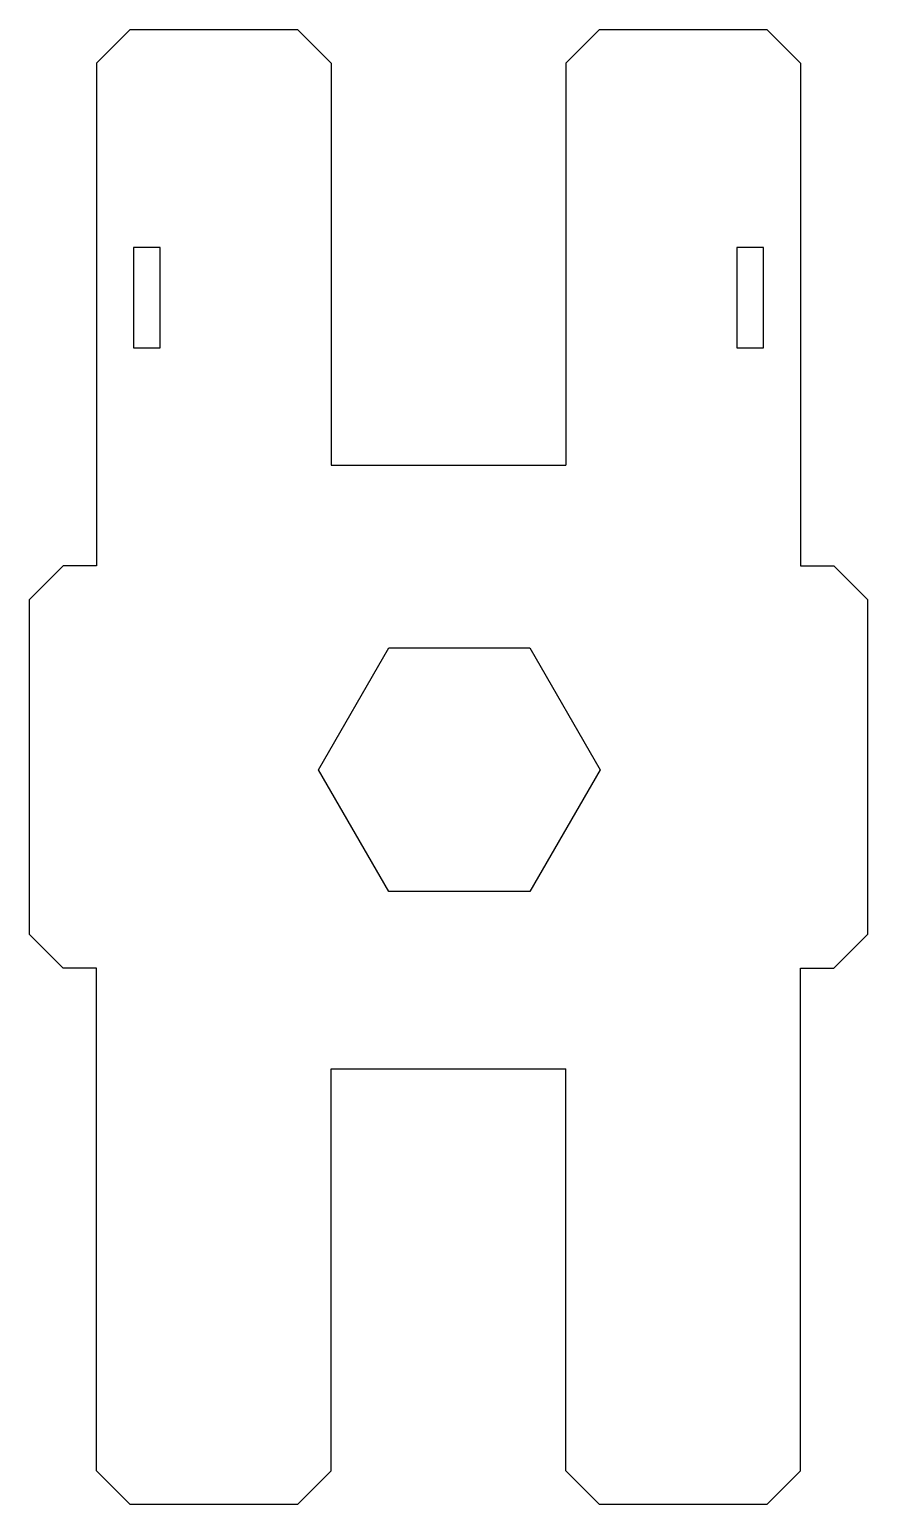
# Model space of a CAD drawing. Header units: millimetres. Extents: x -125 to 0, y -220 to 0.
import ezdxf

# ---------------------------------------------------------------- set-up
doc = ezdxf.new("R2010")
doc.units = ezdxf.units.MM

msp = doc.modelspace()

# ---------------------------------------------------------------- linework, layer by layer
at = {"color": 7, "linetype": 'Continuous', "lineweight": 25}
for p, q in [((-115, -5), (-110, 0)), ((-110, 0), (-85, 0)), ((-85, 0), (-80, -5)), ((-45, -5), (-40, 0)), ((-40, 0), (-15, 0)), ((-15, 0), (-10, -5)), ((-115, -5), (-115, -80)), ((-80, -5), (-80, -65)), ((-45, -5), (-45, -65)), ((-10, -5), (-10, -80)), ((-105.5, -32.5), (-109.5, -32.5)), ((-109.5, -32.5), (-109.5, -47.5)), ((-105.5, -47.5), (-105.5, -32.5)), ((-15.5, -32.5), (-19.5, -32.5)), ((-19.5, -32.5), (-19.5, -47.5)), ((-15.5, -47.5), (-15.5, -32.5)), ((-109.5, -47.5), (-105.5, -47.5)), ((-19.5, -47.5), (-15.5, -47.5)), ((-80, -65), (-45, -65)), ((-125, -85), (-120, -80)), ((-115, -80), (-120, -80)), ((-10, -80), (-5, -80)), ((-5, -80), (0, -85)), ((-125, -135), (-125, -85)), ((0, -85), (0, -135)), ((-81.88, -110.4), (-71.38, -92.22)), ((-71.38, -92.22), (-50.39, -92.22)), ((-50.39, -92.22), (-39.89, -110.4)), ((-71.38, -128.58), (-81.88, -110.4)), ((-39.89, -110.4), (-50.39, -128.58)), ((-50.39, -128.58), (-71.38, -128.58)), ((-120, -140), (-125, -135)), ((0, -135), (-5, -140)), ((-115, -140), (-120, -140)), ((-115, -215), (-115, -140)), ((-10, -140), (-5, -140)), ((-10, -215), (-10, -140)), ((-80, -155), (-45, -155)), ((-80, -215), (-80, -155)), ((-45, -215), (-45, -155)), ((-110, -220), (-115, -215)), ((-80, -215), (-85, -220)), ((-40, -220), (-45, -215)), ((-10, -215), (-15, -220)), ((-85, -220), (-110, -220)), ((-15, -220), (-40, -220))]:
    msp.add_line(p, q, dxfattribs=at)

doc.saveas('drawing.dxf')
